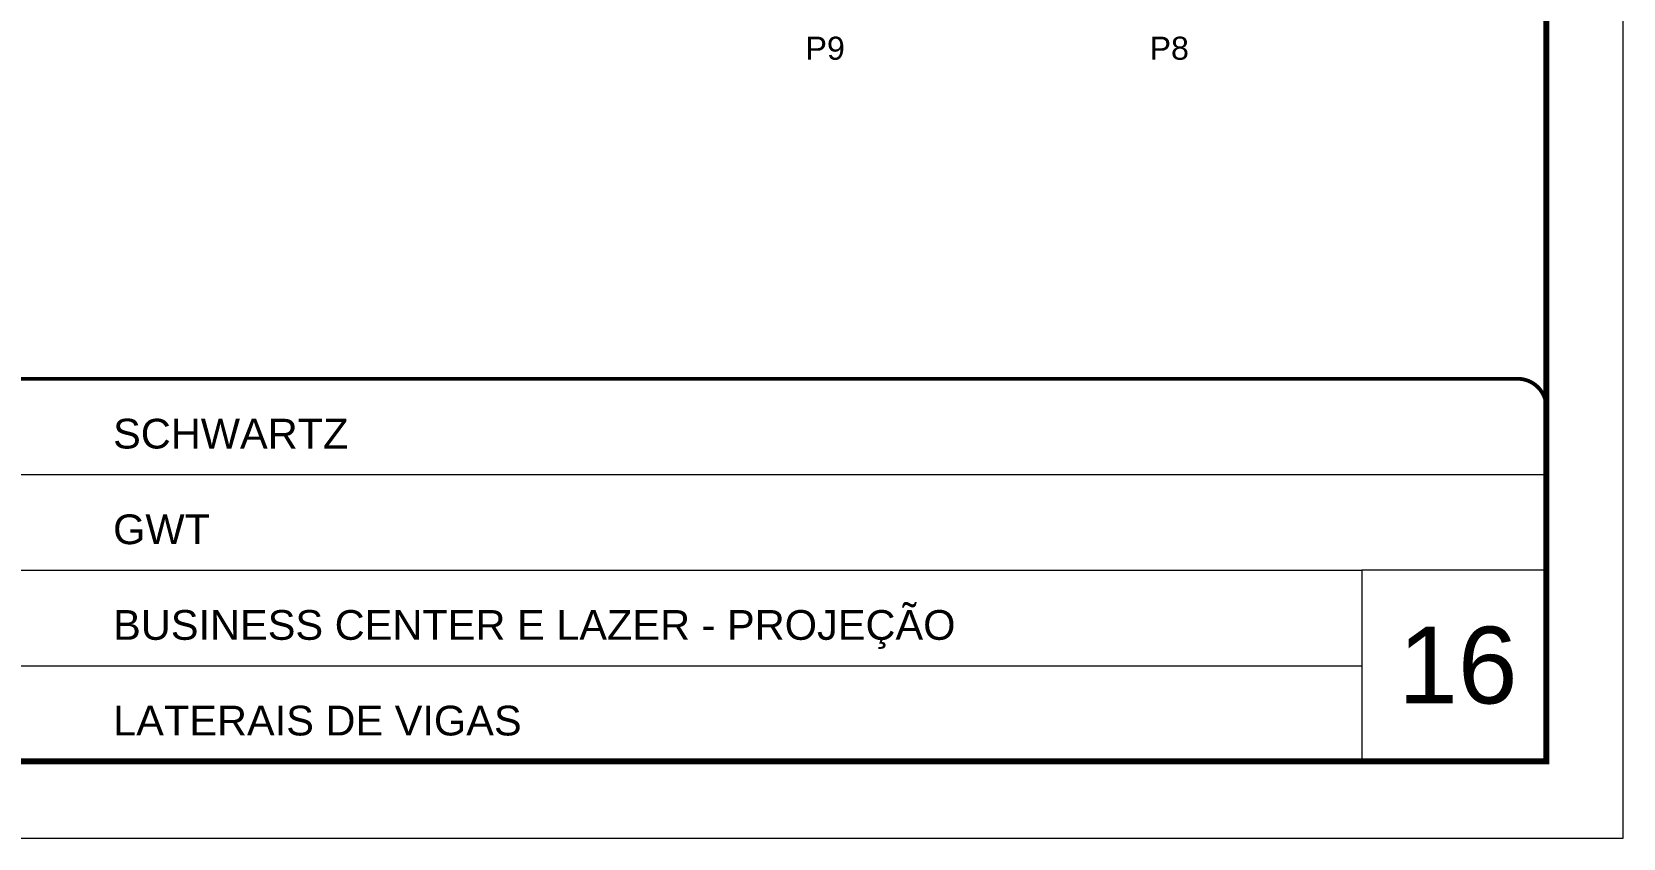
# Model space of a CAD drawing. Extents: x 2603 to 22413, y 1253 to 30260.
# Drawn here: x 8028 to 8856, y 25373 to 25793 of the extents above; entities that cross this region are included whole.
import ezdxf

# ---------------------------------------------------------------- set-up
doc = ezdxf.new("R2010")
doc.units = 0
doc.linetypes.add('CONTINUO', pattern=[0])
doc.linetypes.add('DASHED', pattern=[0.75, 0.5, -0.25])
doc.layers.add('5', color=5, linetype='Continuous')
for name, color, linetype, lineweight in [('CARIMBO', 255, 'Continuous', 9), ('Folhas', 255, 'Continuous', 9), ('SARRAFO DE PRESSAO', 251, 'DASHED', 9)]:
    doc.layers.add(name, color=color, linetype=linetype, lineweight=lineweight)
doc.styles.add('ARIAL', font='arial.ttf')
doc.styles.get("Standard").update_dxf_attribs({"font": 'arial.ttf'})

# ---------------------------------------------------------------- blocks, each defined once
blk = doc.blocks.new('9999999999')
at = {"color": 30, "linetype": 'CONTINUO'}
for p, q in [((98564.56, 34379.64), (99583.98, 34379.64)), ((98564.56, 34329.83), (99487.98, 34329.83)), ((99583.98, 34329.83), (99487.98, 34329.83)), ((99487.98, 34329.83), (99487.98, 34230.21)), ((98564.56, 34280.02), (99487.98, 34280.02))]:
    blk.add_line(p, q, dxfattribs=at)
at = {"color": 30, "linetype": 'CONTINUO', "const_width": 2}
blk.add_lwpolyline([(99583.98, 34230.21), (99583.98, 34414.45, 0.414214), (99568.98, 34429.45), (98228.98, 34429.45, 0.414214), (98213.98, 34414.45), (98213.98, 34245.21, 0.414214), (98228.98, 34230.21), (99583.98, 34230.21)], format="xyb", dxfattribs=at)
at = {"layer": 'Folhas'}
blk.add_lwpolyline([(98138.98, 34190.21), (99623.98, 34190.21), (99623.98, 35240.21), (98138.98, 35240.21)], close=True, dxfattribs=at)
at = {"layer": 'Folhas', "color": 30, "const_width": 3}
blk.add_lwpolyline([(98213.98, 34230.21), (99583.98, 34230.21), (99583.98, 35200.21), (98213.98, 35200.21)], close=True, dxfattribs=at)
at = {"color": 7, "linetype": 'Continuous', "ltscale": 5, "style": 'ARIAL'}
for s, height, p in [('SCHWARTZ', 15.483, (98837.68, 34393.13)), ('GWT', 15.483, (98837.68, 34343.32)), ('BUSINESS CENTER E LAZER - PROJEÇÃO', 15.4829, (98837.68, 34293.51)), ('LATERAIS DE VIGAS', 15.4829, (98837.68, 34243.7))]:
    blk.add_text(s, height=height, dxfattribs=at).set_placement(p)

msp = doc.modelspace()

# ---------------------------------------------------------------- block references
at = {"layer": 'SARRAFO DE PRESSAO', "color": 6, "linetype": 'ByBlock'}
msp.add_blockref('9999999999', (-90767.51, -8816.76), dxfattribs=at)

# ---------------------------------------------------------------- texts
at = {"layer": '5', "linetype": 'Continuous'}
for s, p in [('P9', (8430.69, 25778.83)), ('P8', (8609.85, 25778.83))]:
    msp.add_text(s, height=12, rotation=0.00004, dxfattribs=at).set_placement(p)
at = {"layer": 'CARIMBO', "style": 'ARIAL'}
msp.add_text('16', height=40, dxfattribs=at).set_placement((8739.33, 25443.59))

doc.saveas('drawing.dxf')
